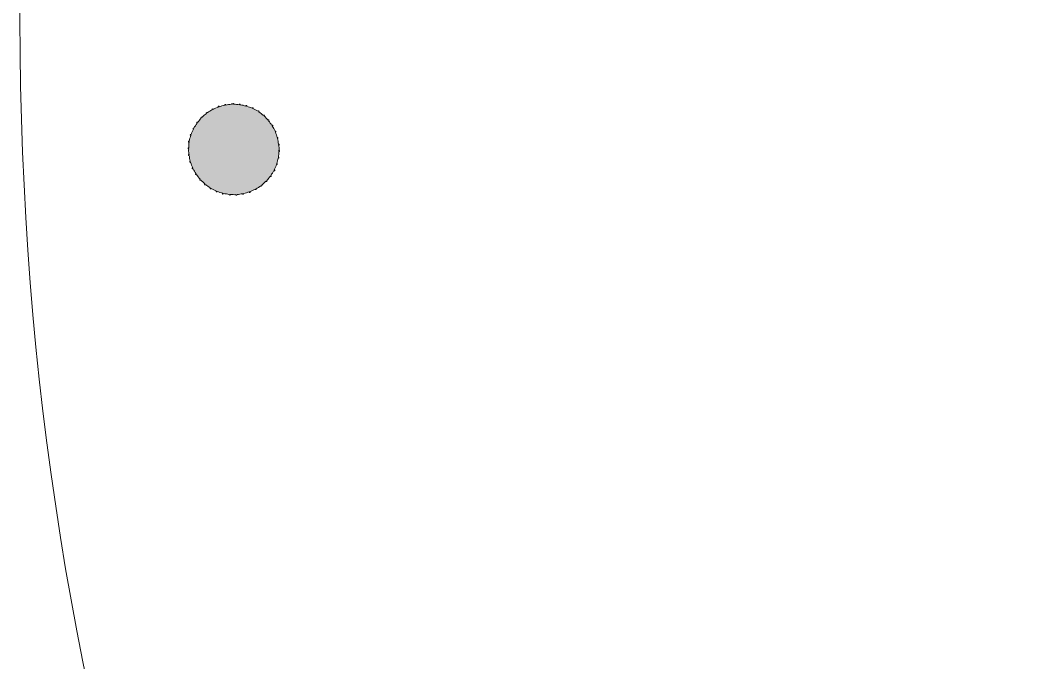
# Model space of a CAD drawing. Header units: millimetres. Extents: x -75 to 75, y -97 to 97.
# Drawn here: x -75.3 to -37.65, y -24.2 to 0 of the extents above; entities that cross this region are included whole.
import ezdxf

# ---------------------------------------------------------------- set-up
doc = ezdxf.new("R2010")
doc.units = ezdxf.units.MM
doc.header["$MEASUREMENT"] = 0
doc.layers.add('Layer 1', color=7, linetype='Continuous', lineweight=0)

# ---------------------------------------------------------------- blocks, each defined once
blk = doc.blocks.new('Block_1')
at = {"layer": 'Layer 1', "true_color": 0x000000, "transparency": 33554687}
h = blk.add_hatch(color=18, dxfattribs=at)
h.dxf.hatch_style = 2
edge = h.paths.add_edge_path()
edge.add_spline(control_points=[(-65.532, -4.928), (-65.532, -4.888), (-65.524, -4.849), (-65.527, -4.808), (-65.529, -4.774), (-65.538, -4.743), (-65.542, -4.711), (-65.54, -4.711), (-65.539, -4.714), (-65.537, -4.714), (-65.526, -4.713), (-65.517, -4.703), (-65.519, -4.691), (-65.52, -4.679), (-65.53, -4.671), (-65.542, -4.673), (-65.545, -4.673), (-65.544, -4.677), (-65.547, -4.678), (-65.556, -4.606), (-65.563, -4.533), (-65.581, -4.464), (-65.572, -4.459), (-65.566, -4.452), (-65.569, -4.442), (-65.572, -4.432), (-65.583, -4.428), (-65.593, -4.429), (-65.612, -4.36), (-65.637, -4.294), (-65.664, -4.229), (-65.663, -4.229), (-65.663, -4.23), (-65.662, -4.23), (-65.651, -4.226), (-65.646, -4.213), (-65.65, -4.202), (-65.655, -4.192), (-65.667, -4.187), (-65.678, -4.191), (-65.678, -4.191), (-65.678, -4.192), (-65.678, -4.192), (-65.707, -4.126), (-65.744, -4.065), (-65.781, -4.003), (-65.777, -4.003), (-65.774, -4.007), (-65.771, -4.005), (-65.761, -4), (-65.758, -3.987), (-65.764, -3.977), (-65.77, -3.967), (-65.784, -3.964), (-65.794, -3.97), (-65.796, -3.972), (-65.794, -3.976), (-65.795, -3.979), (-65.835, -3.916), (-65.877, -3.857), (-65.923, -3.8), (-65.92, -3.8), (-65.917, -3.803), (-65.915, -3.801), (-65.906, -3.794), (-65.904, -3.78), (-65.911, -3.771), (-65.919, -3.762), (-65.932, -3.761), (-65.941, -3.768), (-65.944, -3.771), (-65.941, -3.775), (-65.942, -3.779), (-65.989, -3.723), (-66.036, -3.668), (-66.089, -3.619), (-66.089, -3.618), (-66.087, -3.619), (-66.087, -3.618), (-66.079, -3.61), (-66.079, -3.597), (-66.088, -3.589), (-66.097, -3.582), (-66.111, -3.582), (-66.119, -3.591), (-66.12, -3.593), (-66.117, -3.595), (-66.118, -3.596), (-66.172, -3.549), (-66.228, -3.504), (-66.288, -3.464), (-66.287, -3.463), (-66.286, -3.465), (-66.285, -3.464), (-66.278, -3.454), (-66.281, -3.441), (-66.29, -3.434), (-66.3, -3.427), (-66.313, -3.43), (-66.319, -3.44), (-66.319, -3.44), (-66.319, -3.44), (-66.319, -3.44), (-66.38, -3.402), (-66.446, -3.373), (-66.512, -3.342), (-66.509, -3.34), (-66.506, -3.342), (-66.504, -3.339), (-66.499, -3.329), (-66.504, -3.316), (-66.515, -3.311), (-66.525, -3.307), (-66.538, -3.311), (-66.543, -3.322), (-66.544, -3.324), (-66.541, -3.325), (-66.541, -3.327), (-66.608, -3.297), (-66.677, -3.274), (-66.749, -3.252), (-66.746, -3.25), (-66.741, -3.252), (-66.74, -3.248), (-66.737, -3.237), (-66.743, -3.225), (-66.754, -3.221), (-66.765, -3.217), (-66.777, -3.224), (-66.781, -3.235), (-66.782, -3.239), (-66.777, -3.241), (-66.775, -3.245), (-66.846, -3.225), (-66.917, -3.207), (-66.991, -3.196), (-66.99, -3.195), (-66.988, -3.195), (-66.988, -3.193), (-66.986, -3.182), (-66.994, -3.171), (-67.006, -3.17), (-67.018, -3.168), (-67.028, -3.177), (-67.03, -3.188), (-67.03, -3.191), (-67.026, -3.191), (-67.026, -3.193), (-67.097, -3.185), (-67.169, -3.177), (-67.243, -3.178), (-67.243, -3.176), (-67.241, -3.177), (-67.241, -3.176), (-67.241, -3.164), (-67.251, -3.154), (-67.262, -3.154), (-67.274, -3.154), (-67.284, -3.163), (-67.283, -3.175), (-67.284, -3.163), (-67.293, -3.154), (-67.305, -3.155), (-67.317, -3.156), (-67.326, -3.166), (-67.326, -3.178), (-67.326, -3.179), (-67.324, -3.179), (-67.324, -3.18), (-67.397, -3.183), (-67.469, -3.195), (-67.54, -3.208), (-67.539, -3.205), (-67.536, -3.205), (-67.536, -3.203), (-67.538, -3.191), (-67.549, -3.183), (-67.561, -3.185), (-67.572, -3.188), (-67.58, -3.199), (-67.578, -3.21), (-67.578, -3.211), (-67.576, -3.211), (-67.575, -3.212), (-67.649, -3.227), (-67.718, -3.25), (-67.788, -3.274), (-67.787, -3.27), (-67.782, -3.268), (-67.783, -3.264), (-67.787, -3.253), (-67.799, -3.247), (-67.81, -3.251), (-67.821, -3.256), (-67.827, -3.268), (-67.823, -3.279), (-67.822, -3.283), (-67.817, -3.281), (-67.814, -3.283), (-67.885, -3.309), (-67.953, -3.337), (-68.019, -3.372), (-68.019, -3.369), (-68.016, -3.368), (-68.017, -3.366), (-68.022, -3.355), (-68.035, -3.351), (-68.046, -3.357), (-68.056, -3.362), (-68.061, -3.375), (-68.055, -3.385), (-68.053, -3.388), (-68.049, -3.386), (-68.047, -3.388), (-68.111, -3.423), (-68.177, -3.456), (-68.236, -3.499), (-68.236, -3.499), (-68.236, -3.499), (-68.236, -3.498), (-68.243, -3.489), (-68.256, -3.487), (-68.265, -3.495), (-68.274, -3.502), (-68.276, -3.516), (-68.269, -3.525), (-68.269, -3.526), (-68.267, -3.525), (-68.266, -3.525), (-68.324, -3.57), (-68.379, -3.618), (-68.43, -3.669), (-68.431, -3.668), (-68.429, -3.666), (-68.43, -3.665), (-68.438, -3.657), (-68.452, -3.657), (-68.461, -3.665), (-68.469, -3.674), (-68.469, -3.687), (-68.461, -3.695), (-68.461, -3.696), (-68.46, -3.695), (-68.46, -3.695), (-68.512, -3.748), (-68.555, -3.807), (-68.599, -3.866), (-68.601, -3.864), (-68.598, -3.86), (-68.601, -3.858), (-68.61, -3.851), (-68.623, -3.853), (-68.63, -3.863), (-68.637, -3.873), (-68.635, -3.886), (-68.625, -3.893), (-68.624, -3.895), (-68.622, -3.892), (-68.62, -3.892), (-68.664, -3.953), (-68.702, -4.016), (-68.738, -4.083), (-68.74, -4.08), (-68.737, -4.077), (-68.74, -4.075), (-68.75, -4.07), (-68.763, -4.074), (-68.769, -4.084), (-68.775, -4.095), (-68.772, -4.108), (-68.761, -4.113), (-68.758, -4.115), (-68.755, -4.11), (-68.752, -4.11), (-68.786, -4.177), (-68.819, -4.244), (-68.845, -4.315), (-68.846, -4.314), (-68.845, -4.311), (-68.847, -4.311), (-68.858, -4.307), (-68.87, -4.313), (-68.874, -4.324), (-68.878, -4.336), (-68.872, -4.348), (-68.861, -4.352), (-68.858, -4.353), (-68.856, -4.348), (-68.853, -4.348), (-68.877, -4.419), (-68.898, -4.491), (-68.911, -4.566), (-68.914, -4.565), (-68.913, -4.56), (-68.916, -4.559), (-68.928, -4.557), (-68.939, -4.565), (-68.941, -4.577), (-68.943, -4.588), (-68.936, -4.6), (-68.924, -4.601), (-68.922, -4.602), (-68.922, -4.599), (-68.92, -4.598), (-68.932, -4.671), (-68.931, -4.748), (-68.932, -4.823), (-68.936, -4.821), (-68.936, -4.816), (-68.94, -4.815), (-68.952, -4.815), (-68.962, -4.824), (-68.961, -4.836), (-68.961, -4.848), (-68.952, -4.858), (-68.94, -4.858), (-68.937, -4.858), (-68.937, -4.854), (-68.934, -4.852), (-68.934, -4.887), (-68.941, -4.92), (-68.939, -4.955), (-68.937, -4.998), (-68.925, -5.037), (-68.92, -5.078), (-68.922, -5.077), (-68.923, -5.073), (-68.926, -5.073), (-68.938, -5.074), (-68.946, -5.085), (-68.945, -5.097), (-68.944, -5.109), (-68.933, -5.117), (-68.922, -5.116), (-68.917, -5.115), (-68.918, -5.11), (-68.915, -5.107), (-68.904, -5.182), (-68.895, -5.256), (-68.875, -5.327), (-68.875, -5.327), (-68.876, -5.326), (-68.876, -5.326), (-68.888, -5.329), (-68.894, -5.341), (-68.89, -5.353), (-68.887, -5.364), (-68.875, -5.371), (-68.863, -5.367), (-68.862, -5.367), (-68.863, -5.364), (-68.861, -5.364), (-68.84, -5.435), (-68.815, -5.504), (-68.785, -5.57), (-68.786, -5.571), (-68.787, -5.568), (-68.788, -5.569), (-68.799, -5.574), (-68.804, -5.587), (-68.799, -5.598), (-68.794, -5.609), (-68.782, -5.614), (-68.771, -5.608), (-68.771, -5.608), (-68.771, -5.608), (-68.771, -5.608), (-68.739, -5.675), (-68.698, -5.736), (-68.658, -5.798), (-68.661, -5.798), (-68.664, -5.794), (-68.667, -5.796), (-68.676, -5.803), (-68.679, -5.816), (-68.672, -5.826), (-68.665, -5.836), (-68.652, -5.838), (-68.642, -5.832), (-68.64, -5.83), (-68.643, -5.827), (-68.641, -5.825), (-68.599, -5.888), (-68.553, -5.946), (-68.504, -6.003), (-68.507, -6.004), (-68.51, -6), (-68.512, -6.002), (-68.521, -6.01), (-68.522, -6.024), (-68.514, -6.033), (-68.507, -6.042), (-68.494, -6.043), (-68.485, -6.035), (-68.482, -6.032), (-68.485, -6.028), (-68.484, -6.024), (-68.434, -6.079), (-68.383, -6.134), (-68.327, -6.182), (-68.328, -6.183), (-68.329, -6.181), (-68.33, -6.182), (-68.338, -6.191), (-68.336, -6.205), (-68.327, -6.212), (-68.318, -6.22), (-68.305, -6.219), (-68.297, -6.209), (-68.296, -6.208), (-68.299, -6.205), (-68.298, -6.203), (-68.241, -6.249), (-68.185, -6.295), (-68.123, -6.333), (-68.123, -6.334), (-68.124, -6.333), (-68.124, -6.334), (-68.13, -6.344), (-68.127, -6.357), (-68.118, -6.364), (-68.108, -6.37), (-68.094, -6.366), (-68.088, -6.356), (-68.088, -6.356), (-68.089, -6.355), (-68.088, -6.355), (-68.026, -6.392), (-67.959, -6.42), (-67.892, -6.448), (-67.894, -6.45), (-67.897, -6.449), (-67.898, -6.451), (-67.903, -6.462), (-67.897, -6.474), (-67.886, -6.479), (-67.876, -6.483), (-67.863, -6.478), (-67.859, -6.467), (-67.858, -6.466), (-67.861, -6.465), (-67.86, -6.463), (-67.792, -6.491), (-67.721, -6.511), (-67.649, -6.529), (-67.651, -6.532), (-67.657, -6.53), (-67.658, -6.534), (-67.661, -6.546), (-67.654, -6.558), (-67.642, -6.561), (-67.631, -6.563), (-67.619, -6.556), (-67.616, -6.544), (-67.616, -6.54), (-67.621, -6.539), (-67.622, -6.536), (-67.55, -6.553), (-67.478, -6.567), (-67.404, -6.575), (-67.404, -6.577), (-67.407, -6.576), (-67.407, -6.578), (-67.409, -6.59), (-67.4, -6.6), (-67.388, -6.601), (-67.376, -6.602), (-67.366, -6.594), (-67.365, -6.582), (-67.365, -6.579), (-67.369, -6.579), (-67.37, -6.576), (-67.298, -6.582), (-67.226, -6.589), (-67.152, -6.585), (-67.152, -6.586), (-67.153, -6.586), (-67.153, -6.586), (-67.153, -6.598), (-67.143, -6.607), (-67.131, -6.607), (-67.119, -6.606), (-67.11, -6.595), (-67.111, -6.584), (-67.111, -6.583), (-67.112, -6.583), (-67.112, -6.583), (-67.038, -6.577), (-66.968, -6.562), (-66.897, -6.548), (-66.898, -6.551), (-66.902, -6.552), (-66.901, -6.555), (-66.899, -6.566), (-66.888, -6.574), (-66.876, -6.571), (-66.865, -6.569), (-66.857, -6.557), (-66.86, -6.546), (-66.86, -6.544), (-66.864, -6.545), (-66.865, -6.543), (-66.791, -6.527), (-66.721, -6.504), (-66.652, -6.479), (-66.652, -6.483), (-66.658, -6.485), (-66.656, -6.488), (-66.652, -6.499), (-66.64, -6.505), (-66.629, -6.502), (-66.617, -6.498), (-66.612, -6.485), (-66.616, -6.474), (-66.618, -6.47), (-66.623, -6.472), (-66.627, -6.47), (-66.557, -6.443), (-66.488, -6.416), (-66.423, -6.381), (-66.423, -6.383), (-66.425, -6.384), (-66.424, -6.385), (-66.419, -6.396), (-66.406, -6.399), (-66.396, -6.393), (-66.385, -6.388), (-66.382, -6.375), (-66.387, -6.365), (-66.389, -6.363), (-66.392, -6.365), (-66.394, -6.363), (-66.331, -6.328), (-66.267, -6.293), (-66.21, -6.25), (-66.209, -6.25), (-66.21, -6.25), (-66.21, -6.251), (-66.203, -6.26), (-66.189, -6.263), (-66.18, -6.255), (-66.171, -6.248), (-66.169, -6.234), (-66.176, -6.225), (-66.177, -6.225), (-66.177, -6.225), (-66.178, -6.225), (-66.121, -6.181), (-66.07, -6.13), (-66.019, -6.08), (-66.018, -6.081), (-66.02, -6.083), (-66.019, -6.085), (-66.011, -6.093), (-65.997, -6.093), (-65.989, -6.085), (-65.981, -6.076), (-65.981, -6.063), (-65.989, -6.055), (-65.99, -6.054), (-65.991, -6.056), (-65.992, -6.055), (-65.942, -6.002), (-65.898, -5.944), (-65.855, -5.885), (-65.853, -5.889), (-65.856, -5.893), (-65.853, -5.896), (-65.843, -5.902), (-65.83, -5.9), (-65.824, -5.89), (-65.817, -5.881), (-65.82, -5.867), (-65.829, -5.861), (-65.832, -5.859), (-65.834, -5.863), (-65.837, -5.862), (-65.795, -5.802), (-65.756, -5.741), (-65.722, -5.676), (-65.72, -5.678), (-65.722, -5.681), (-65.72, -5.682), (-65.71, -5.688), (-65.697, -5.684), (-65.691, -5.674), (-65.686, -5.663), (-65.69, -5.651), (-65.7, -5.646), (-65.703, -5.644), (-65.705, -5.648), (-65.708, -5.648), (-65.676, -5.584), (-65.642, -5.521), (-65.619, -5.453), (-65.618, -5.453), (-65.618, -5.454), (-65.618, -5.454), (-65.607, -5.458), (-65.595, -5.452), (-65.592, -5.441), (-65.588, -5.429), (-65.595, -5.417), (-65.606, -5.414), (-65.607, -5.413), (-65.608, -5.416), (-65.609, -5.416), (-65.587, -5.348), (-65.57, -5.279), (-65.557, -5.208), (-65.555, -5.209), (-65.556, -5.212), (-65.554, -5.212), (-65.543, -5.214), (-65.532, -5.207), (-65.529, -5.195), (-65.527, -5.184), (-65.535, -5.173), (-65.546, -5.171), (-65.547, -5.171), (-65.547, -5.172), (-65.548, -5.172), (-65.536, -5.102), (-65.536, -5.029), (-65.533, -4.956), (-65.53, -4.958), (-65.53, -4.964), (-65.526, -4.964), (-65.514, -4.965), (-65.505, -4.956), (-65.505, -4.944), (-65.505, -4.932), (-65.514, -4.922), (-65.526, -4.922), (-65.529, -4.922), (-65.529, -4.927), (-65.532, -4.928)], knot_values=[0, 0, 0, 0, 1, 1, 1, 2, 2, 2, 3, 3, 3, 4, 4, 4, 5, 5, 5, 6, 6, 6, 7, 7, 7, 8, 8, 8, 9, 9, 9, 10, 10, 10, 11, 11, 11, 12, 12, 12, 13, 13, 13, 14, 14, 14, 15, 15, 15, 16, 16, 16, 17, 17, 17, 18, 18, 18, 19, 19, 19, 20, 20, 20, 21, 21, 21, 22, 22, 22, 23, 23, 23, 24, 24, 24, 25, 25, 25, 26, 26, 26, 27, 27, 27, 28, 28, 28, 29, 29, 29, 30, 30, 30, 31, 31, 31, 32, 32, 32, 33, 33, 33, 34, 34, 34, 35, 35, 35, 36, 36, 36, 37, 37, 37, 38, 38, 38, 39, 39, 39, 40, 40, 40, 41, 41, 41, 42, 42, 42, 43, 43, 43, 44, 44, 44, 45, 45, 45, 46, 46, 46, 47, 47, 47, 48, 48, 48, 49, 49, 49, 50, 50, 50, 51, 51, 51, 52, 52, 52, 53, 53, 53, 54, 54, 54, 55, 55, 55, 56, 56, 56, 57, 57, 57, 58, 58, 58, 59, 59, 59, 60, 60, 60, 61, 61, 61, 62, 62, 62, 63, 63, 63, 64, 64, 64, 65, 65, 65, 66, 66, 66, 67, 67, 67, 68, 68, 68, 69, 69, 69, 70, 70, 70, 71, 71, 71, 72, 72, 72, 73, 73, 73, 74, 74, 74, 75, 75, 75, 76, 76, 76, 77, 77, 77, 78, 78, 78, 79, 79, 79, 80, 80, 80, 81, 81, 81, 82, 82, 82, 83, 83, 83, 84, 84, 84, 85, 85, 85, 86, 86, 86, 87, 87, 87, 88, 88, 88, 89, 89, 89, 90, 90, 90, 91, 91, 91, 92, 92, 92, 93, 93, 93, 94, 94, 94, 95, 95, 95, 96, 96, 96, 97, 97, 97, 98, 98, 98, 99, 99, 99, 100, 100, 100, 101, 101, 101, 102, 102, 102, 103, 103, 103, 104, 104, 104, 105, 105, 105, 106, 106, 106, 107, 107, 107, 108, 108, 108, 109, 109, 109, 110, 110, 110, 111, 111, 111, 112, 112, 112, 113, 113, 113, 114, 114, 114, 115, 115, 115, 116, 116, 116, 117, 117, 117, 118, 118, 118, 119, 119, 119, 120, 120, 120, 121, 121, 121, 122, 122, 122, 123, 123, 123, 124, 124, 124, 125, 125, 125, 126, 126, 126, 127, 127, 127, 128, 128, 128, 129, 129, 129, 130, 130, 130, 131, 131, 131, 132, 132, 132, 133, 133, 133, 134, 134, 134, 135, 135, 135, 136, 136, 136, 137, 137, 137, 138, 138, 138, 139, 139, 139, 140, 140, 140, 141, 141, 141, 142, 142, 142, 143, 143, 143, 144, 144, 144, 145, 145, 145, 146, 146, 146, 147, 147, 147, 148, 148, 148, 149, 149, 149, 150, 150, 150, 151, 151, 151, 152, 152, 152, 153, 153, 153, 154, 154, 154, 155, 155, 155, 156, 156, 156, 157, 157, 157, 158, 158, 158, 159, 159, 159, 160, 160, 160, 161, 161, 161, 162, 162, 162, 163, 163, 163, 164, 164, 164, 165, 165, 165, 166, 166, 166, 167, 167, 167, 168, 168, 168, 169, 169, 169, 170, 170, 170, 171, 171, 171, 172, 172, 172, 173, 173, 173, 174, 174, 174, 175, 175, 175, 176, 176, 176, 177, 177, 177, 178, 178, 178, 179, 179, 179, 180, 180, 180, 181, 181, 181, 182, 182, 182, 183, 183, 183, 184, 184, 184, 185, 185, 185, 186, 186, 186, 187, 187, 187, 188, 188, 188, 189, 189, 189, 190, 190, 190, 191, 191, 191, 192, 192, 192, 193, 193, 193, 194, 194, 194, 195, 195, 195, 196, 196, 196, 197, 197, 197, 198, 198, 198, 199, 199, 199, 200, 200, 200, 201, 201, 201, 202, 202, 202, 203, 203, 203, 204, 204, 204, 205, 205, 205, 206, 206, 206, 207, 207, 207, 208, 208, 208, 209, 209, 209, 210, 210, 210, 211, 211, 211, 212, 212, 212, 212], degree=3, periodic=0)
at = {"layer": 'Layer 1'}
blk.add_open_spline([(-65.532, -4.928), (-65.532, -4.888), (-65.524, -4.849), (-65.527, -4.808), (-65.529, -4.774), (-65.538, -4.743), (-65.542, -4.711), (-65.54, -4.711), (-65.539, -4.714), (-65.537, -4.714), (-65.526, -4.713), (-65.517, -4.703), (-65.519, -4.691), (-65.52, -4.679), (-65.53, -4.671), (-65.542, -4.673), (-65.545, -4.673), (-65.544, -4.677), (-65.547, -4.678), (-65.556, -4.606), (-65.563, -4.533), (-65.581, -4.464), (-65.572, -4.459), (-65.566, -4.452), (-65.569, -4.442), (-65.572, -4.432), (-65.583, -4.428), (-65.593, -4.429), (-65.612, -4.36), (-65.637, -4.294), (-65.664, -4.229), (-65.663, -4.229), (-65.663, -4.23), (-65.662, -4.23), (-65.651, -4.226), (-65.646, -4.213), (-65.65, -4.202), (-65.655, -4.192), (-65.667, -4.187), (-65.678, -4.191), (-65.678, -4.191), (-65.678, -4.192), (-65.678, -4.192), (-65.707, -4.126), (-65.744, -4.065), (-65.781, -4.003), (-65.777, -4.003), (-65.774, -4.007), (-65.771, -4.005), (-65.761, -4), (-65.758, -3.987), (-65.764, -3.977), (-65.77, -3.967), (-65.784, -3.964), (-65.794, -3.97), (-65.796, -3.972), (-65.794, -3.976), (-65.795, -3.979), (-65.835, -3.916), (-65.877, -3.857), (-65.923, -3.8), (-65.92, -3.8), (-65.917, -3.803), (-65.915, -3.801), (-65.906, -3.794), (-65.904, -3.78), (-65.911, -3.771), (-65.919, -3.762), (-65.932, -3.761), (-65.941, -3.768), (-65.944, -3.771), (-65.941, -3.775), (-65.942, -3.779), (-65.989, -3.723), (-66.036, -3.668), (-66.089, -3.619), (-66.089, -3.618), (-66.087, -3.619), (-66.087, -3.618), (-66.079, -3.61), (-66.079, -3.597), (-66.088, -3.589), (-66.097, -3.582), (-66.111, -3.582), (-66.119, -3.591), (-66.12, -3.593), (-66.117, -3.595), (-66.118, -3.596), (-66.172, -3.549), (-66.228, -3.504), (-66.288, -3.464), (-66.287, -3.463), (-66.286, -3.465), (-66.285, -3.464), (-66.278, -3.454), (-66.281, -3.441), (-66.29, -3.434), (-66.3, -3.427), (-66.313, -3.43), (-66.319, -3.44), (-66.319, -3.44), (-66.319, -3.44), (-66.319, -3.44), (-66.38, -3.402), (-66.446, -3.373), (-66.512, -3.342), (-66.509, -3.34), (-66.506, -3.342), (-66.504, -3.339), (-66.499, -3.329), (-66.504, -3.316), (-66.515, -3.311), (-66.525, -3.307), (-66.538, -3.311), (-66.543, -3.322), (-66.544, -3.324), (-66.541, -3.325), (-66.541, -3.327), (-66.608, -3.297), (-66.677, -3.274), (-66.749, -3.252), (-66.746, -3.25), (-66.741, -3.252), (-66.74, -3.248), (-66.737, -3.237), (-66.743, -3.225), (-66.754, -3.221), (-66.765, -3.217), (-66.777, -3.224), (-66.781, -3.235), (-66.782, -3.239), (-66.777, -3.241), (-66.775, -3.245), (-66.846, -3.225), (-66.917, -3.207), (-66.991, -3.196), (-66.99, -3.195), (-66.988, -3.195), (-66.988, -3.193), (-66.986, -3.182), (-66.994, -3.171), (-67.006, -3.17), (-67.018, -3.168), (-67.028, -3.177), (-67.03, -3.188), (-67.03, -3.191), (-67.026, -3.191), (-67.026, -3.193), (-67.097, -3.185), (-67.169, -3.177), (-67.243, -3.178), (-67.243, -3.176), (-67.241, -3.177), (-67.241, -3.176), (-67.241, -3.164), (-67.251, -3.154), (-67.262, -3.154), (-67.274, -3.154), (-67.284, -3.163), (-67.283, -3.175), (-67.284, -3.163), (-67.293, -3.154), (-67.305, -3.155), (-67.317, -3.156), (-67.326, -3.166), (-67.326, -3.178), (-67.326, -3.179), (-67.324, -3.179), (-67.324, -3.18), (-67.397, -3.183), (-67.469, -3.195), (-67.54, -3.208), (-67.539, -3.205), (-67.536, -3.205), (-67.536, -3.203), (-67.538, -3.191), (-67.549, -3.183), (-67.561, -3.185), (-67.572, -3.188), (-67.58, -3.199), (-67.578, -3.21), (-67.578, -3.211), (-67.576, -3.211), (-67.575, -3.212), (-67.649, -3.227), (-67.718, -3.25), (-67.788, -3.274), (-67.787, -3.27), (-67.782, -3.268), (-67.783, -3.264), (-67.787, -3.253), (-67.799, -3.247), (-67.81, -3.251), (-67.821, -3.256), (-67.827, -3.268), (-67.823, -3.279), (-67.822, -3.283), (-67.817, -3.281), (-67.814, -3.283), (-67.885, -3.309), (-67.953, -3.337), (-68.019, -3.372), (-68.019, -3.369), (-68.016, -3.368), (-68.017, -3.366), (-68.022, -3.355), (-68.035, -3.351), (-68.046, -3.357), (-68.056, -3.362), (-68.061, -3.375), (-68.055, -3.385), (-68.053, -3.388), (-68.049, -3.386), (-68.047, -3.388), (-68.111, -3.423), (-68.177, -3.456), (-68.236, -3.499), (-68.236, -3.499), (-68.236, -3.499), (-68.236, -3.498), (-68.243, -3.489), (-68.256, -3.487), (-68.265, -3.495), (-68.274, -3.502), (-68.276, -3.516), (-68.269, -3.525), (-68.269, -3.526), (-68.267, -3.525), (-68.266, -3.525), (-68.324, -3.57), (-68.379, -3.618), (-68.43, -3.669), (-68.431, -3.668), (-68.429, -3.666), (-68.43, -3.665), (-68.438, -3.657), (-68.452, -3.657), (-68.461, -3.665), (-68.469, -3.674), (-68.469, -3.687), (-68.461, -3.695), (-68.461, -3.696), (-68.46, -3.695), (-68.46, -3.695), (-68.512, -3.748), (-68.555, -3.807), (-68.599, -3.866), (-68.601, -3.864), (-68.598, -3.86), (-68.601, -3.858), (-68.61, -3.851), (-68.623, -3.853), (-68.63, -3.863), (-68.637, -3.873), (-68.635, -3.886), (-68.625, -3.893), (-68.624, -3.895), (-68.622, -3.892), (-68.62, -3.892), (-68.664, -3.953), (-68.702, -4.016), (-68.738, -4.083), (-68.74, -4.08), (-68.737, -4.077), (-68.74, -4.075), (-68.75, -4.07), (-68.763, -4.074), (-68.769, -4.084), (-68.775, -4.095), (-68.772, -4.108), (-68.761, -4.113), (-68.758, -4.115), (-68.755, -4.11), (-68.752, -4.11), (-68.786, -4.177), (-68.819, -4.244), (-68.845, -4.315), (-68.846, -4.314), (-68.845, -4.311), (-68.847, -4.311), (-68.858, -4.307), (-68.87, -4.313), (-68.874, -4.324), (-68.878, -4.336), (-68.872, -4.348), (-68.861, -4.352), (-68.858, -4.353), (-68.856, -4.348), (-68.853, -4.348), (-68.877, -4.419), (-68.898, -4.491), (-68.911, -4.566), (-68.914, -4.565), (-68.913, -4.56), (-68.916, -4.559), (-68.928, -4.557), (-68.939, -4.565), (-68.941, -4.577), (-68.943, -4.588), (-68.936, -4.6), (-68.924, -4.601), (-68.922, -4.602), (-68.922, -4.599), (-68.92, -4.598), (-68.932, -4.671), (-68.931, -4.748), (-68.932, -4.823), (-68.936, -4.821), (-68.936, -4.816), (-68.94, -4.815), (-68.952, -4.815), (-68.962, -4.824), (-68.961, -4.836), (-68.961, -4.848), (-68.952, -4.858), (-68.94, -4.858), (-68.937, -4.858), (-68.937, -4.854), (-68.934, -4.852), (-68.934, -4.887), (-68.941, -4.92), (-68.939, -4.955), (-68.937, -4.998), (-68.925, -5.037), (-68.92, -5.078), (-68.922, -5.077), (-68.923, -5.073), (-68.926, -5.073), (-68.938, -5.074), (-68.946, -5.085), (-68.945, -5.097), (-68.944, -5.109), (-68.933, -5.117), (-68.922, -5.116), (-68.917, -5.115), (-68.918, -5.11), (-68.915, -5.107), (-68.904, -5.182), (-68.895, -5.256), (-68.875, -5.327), (-68.875, -5.327), (-68.876, -5.326), (-68.876, -5.326), (-68.888, -5.329), (-68.894, -5.341), (-68.89, -5.353), (-68.887, -5.364), (-68.875, -5.371), (-68.863, -5.367), (-68.862, -5.367), (-68.863, -5.364), (-68.861, -5.364), (-68.84, -5.435), (-68.815, -5.504), (-68.785, -5.57), (-68.786, -5.571), (-68.787, -5.568), (-68.788, -5.569), (-68.799, -5.574), (-68.804, -5.587), (-68.799, -5.598), (-68.794, -5.609), (-68.782, -5.614), (-68.771, -5.608), (-68.771, -5.608), (-68.771, -5.608), (-68.771, -5.608), (-68.739, -5.675), (-68.698, -5.736), (-68.658, -5.798), (-68.661, -5.798), (-68.664, -5.794), (-68.667, -5.796), (-68.676, -5.803), (-68.679, -5.816), (-68.672, -5.826), (-68.665, -5.836), (-68.652, -5.838), (-68.642, -5.832), (-68.64, -5.83), (-68.643, -5.827), (-68.641, -5.825), (-68.599, -5.888), (-68.553, -5.946), (-68.504, -6.003), (-68.507, -6.004), (-68.51, -6), (-68.512, -6.002), (-68.521, -6.01), (-68.522, -6.024), (-68.514, -6.033), (-68.507, -6.042), (-68.494, -6.043), (-68.485, -6.035), (-68.482, -6.032), (-68.485, -6.028), (-68.484, -6.024), (-68.434, -6.079), (-68.383, -6.134), (-68.327, -6.182), (-68.328, -6.183), (-68.329, -6.181), (-68.33, -6.182), (-68.338, -6.191), (-68.336, -6.205), (-68.327, -6.212), (-68.318, -6.22), (-68.305, -6.219), (-68.297, -6.209), (-68.296, -6.208), (-68.299, -6.205), (-68.298, -6.203), (-68.241, -6.249), (-68.185, -6.295), (-68.123, -6.333), (-68.123, -6.334), (-68.124, -6.333), (-68.124, -6.334), (-68.13, -6.344), (-68.127, -6.357), (-68.118, -6.364), (-68.108, -6.37), (-68.094, -6.366), (-68.088, -6.356), (-68.088, -6.356), (-68.089, -6.355), (-68.088, -6.355), (-68.026, -6.392), (-67.959, -6.42), (-67.892, -6.448), (-67.894, -6.45), (-67.897, -6.449), (-67.898, -6.451), (-67.903, -6.462), (-67.897, -6.474), (-67.886, -6.479), (-67.876, -6.483), (-67.863, -6.478), (-67.859, -6.467), (-67.858, -6.466), (-67.861, -6.465), (-67.86, -6.463), (-67.792, -6.491), (-67.721, -6.511), (-67.649, -6.529), (-67.651, -6.532), (-67.657, -6.53), (-67.658, -6.534), (-67.661, -6.546), (-67.654, -6.558), (-67.642, -6.561), (-67.631, -6.563), (-67.619, -6.556), (-67.616, -6.544), (-67.616, -6.54), (-67.621, -6.539), (-67.622, -6.536), (-67.55, -6.553), (-67.478, -6.567), (-67.404, -6.575), (-67.404, -6.577), (-67.407, -6.576), (-67.407, -6.578), (-67.409, -6.59), (-67.4, -6.6), (-67.388, -6.601), (-67.376, -6.602), (-67.366, -6.594), (-67.365, -6.582), (-67.365, -6.579), (-67.369, -6.579), (-67.37, -6.576), (-67.298, -6.582), (-67.226, -6.589), (-67.152, -6.585), (-67.152, -6.586), (-67.153, -6.586), (-67.153, -6.586), (-67.153, -6.598), (-67.143, -6.607), (-67.131, -6.607), (-67.119, -6.606), (-67.11, -6.595), (-67.111, -6.584), (-67.111, -6.583), (-67.112, -6.583), (-67.112, -6.583), (-67.038, -6.577), (-66.968, -6.562), (-66.897, -6.548), (-66.898, -6.551), (-66.902, -6.552), (-66.901, -6.555), (-66.899, -6.566), (-66.888, -6.574), (-66.876, -6.571), (-66.865, -6.569), (-66.857, -6.557), (-66.86, -6.546), (-66.86, -6.544), (-66.864, -6.545), (-66.865, -6.543), (-66.791, -6.527), (-66.721, -6.504), (-66.652, -6.479), (-66.652, -6.483), (-66.658, -6.485), (-66.656, -6.488), (-66.652, -6.499), (-66.64, -6.505), (-66.629, -6.502), (-66.617, -6.498), (-66.612, -6.485), (-66.616, -6.474), (-66.618, -6.47), (-66.623, -6.472), (-66.627, -6.47), (-66.557, -6.443), (-66.488, -6.416), (-66.423, -6.381), (-66.423, -6.383), (-66.425, -6.384), (-66.424, -6.385), (-66.419, -6.396), (-66.406, -6.399), (-66.396, -6.393), (-66.385, -6.388), (-66.382, -6.375), (-66.387, -6.365), (-66.389, -6.363), (-66.392, -6.365), (-66.394, -6.363), (-66.331, -6.328), (-66.267, -6.293), (-66.21, -6.25), (-66.209, -6.25), (-66.21, -6.25), (-66.21, -6.251), (-66.203, -6.26), (-66.189, -6.263), (-66.18, -6.255), (-66.171, -6.248), (-66.169, -6.234), (-66.176, -6.225), (-66.177, -6.225), (-66.177, -6.225), (-66.178, -6.225), (-66.121, -6.181), (-66.07, -6.13), (-66.019, -6.08), (-66.018, -6.081), (-66.02, -6.083), (-66.019, -6.085), (-66.011, -6.093), (-65.997, -6.093), (-65.989, -6.085), (-65.981, -6.076), (-65.981, -6.063), (-65.989, -6.055), (-65.99, -6.054), (-65.991, -6.056), (-65.992, -6.055), (-65.942, -6.002), (-65.898, -5.944), (-65.855, -5.885), (-65.853, -5.889), (-65.856, -5.893), (-65.853, -5.896), (-65.843, -5.902), (-65.83, -5.9), (-65.824, -5.89), (-65.817, -5.881), (-65.82, -5.867), (-65.829, -5.861), (-65.832, -5.859), (-65.834, -5.863), (-65.837, -5.862), (-65.795, -5.802), (-65.756, -5.741), (-65.722, -5.676), (-65.72, -5.678), (-65.722, -5.681), (-65.72, -5.682), (-65.71, -5.688), (-65.697, -5.684), (-65.691, -5.674), (-65.686, -5.663), (-65.69, -5.651), (-65.7, -5.646), (-65.703, -5.644), (-65.705, -5.648), (-65.708, -5.648), (-65.676, -5.584), (-65.642, -5.521), (-65.619, -5.453), (-65.618, -5.453), (-65.618, -5.454), (-65.618, -5.454), (-65.607, -5.458), (-65.595, -5.452), (-65.592, -5.441), (-65.588, -5.429), (-65.595, -5.417), (-65.606, -5.414), (-65.607, -5.413), (-65.608, -5.416), (-65.609, -5.416), (-65.587, -5.348), (-65.57, -5.279), (-65.557, -5.208), (-65.555, -5.209), (-65.556, -5.212), (-65.554, -5.212), (-65.543, -5.214), (-65.532, -5.207), (-65.529, -5.195), (-65.527, -5.184), (-65.535, -5.173), (-65.546, -5.171), (-65.547, -5.171), (-65.547, -5.172), (-65.548, -5.172), (-65.536, -5.102), (-65.536, -5.029), (-65.533, -4.956), (-65.53, -4.958), (-65.53, -4.964), (-65.526, -4.964), (-65.514, -4.965), (-65.505, -4.956), (-65.505, -4.944), (-65.505, -4.932), (-65.514, -4.922), (-65.526, -4.922), (-65.529, -4.922), (-65.529, -4.927), (-65.532, -4.928)], degree=3, knots=[0, 0, 0, 0, 1, 1, 1, 2, 2, 2, 3, 3, 3, 4, 4, 4, 5, 5, 5, 6, 6, 6, 7, 7, 7, 8, 8, 8, 9, 9, 9, 10, 10, 10, 11, 11, 11, 12, 12, 12, 13, 13, 13, 14, 14, 14, 15, 15, 15, 16, 16, 16, 17, 17, 17, 18, 18, 18, 19, 19, 19, 20, 20, 20, 21, 21, 21, 22, 22, 22, 23, 23, 23, 24, 24, 24, 25, 25, 25, 26, 26, 26, 27, 27, 27, 28, 28, 28, 29, 29, 29, 30, 30, 30, 31, 31, 31, 32, 32, 32, 33, 33, 33, 34, 34, 34, 35, 35, 35, 36, 36, 36, 37, 37, 37, 38, 38, 38, 39, 39, 39, 40, 40, 40, 41, 41, 41, 42, 42, 42, 43, 43, 43, 44, 44, 44, 45, 45, 45, 46, 46, 46, 47, 47, 47, 48, 48, 48, 49, 49, 49, 50, 50, 50, 51, 51, 51, 52, 52, 52, 53, 53, 53, 54, 54, 54, 55, 55, 55, 56, 56, 56, 57, 57, 57, 58, 58, 58, 59, 59, 59, 60, 60, 60, 61, 61, 61, 62, 62, 62, 63, 63, 63, 64, 64, 64, 65, 65, 65, 66, 66, 66, 67, 67, 67, 68, 68, 68, 69, 69, 69, 70, 70, 70, 71, 71, 71, 72, 72, 72, 73, 73, 73, 74, 74, 74, 75, 75, 75, 76, 76, 76, 77, 77, 77, 78, 78, 78, 79, 79, 79, 80, 80, 80, 81, 81, 81, 82, 82, 82, 83, 83, 83, 84, 84, 84, 85, 85, 85, 86, 86, 86, 87, 87, 87, 88, 88, 88, 89, 89, 89, 90, 90, 90, 91, 91, 91, 92, 92, 92, 93, 93, 93, 94, 94, 94, 95, 95, 95, 96, 96, 96, 97, 97, 97, 98, 98, 98, 99, 99, 99, 100, 100, 100, 101, 101, 101, 102, 102, 102, 103, 103, 103, 104, 104, 104, 105, 105, 105, 106, 106, 106, 107, 107, 107, 108, 108, 108, 109, 109, 109, 110, 110, 110, 111, 111, 111, 112, 112, 112, 113, 113, 113, 114, 114, 114, 115, 115, 115, 116, 116, 116, 117, 117, 117, 118, 118, 118, 119, 119, 119, 120, 120, 120, 121, 121, 121, 122, 122, 122, 123, 123, 123, 124, 124, 124, 125, 125, 125, 126, 126, 126, 127, 127, 127, 128, 128, 128, 129, 129, 129, 130, 130, 130, 131, 131, 131, 132, 132, 132, 133, 133, 133, 134, 134, 134, 135, 135, 135, 136, 136, 136, 137, 137, 137, 138, 138, 138, 139, 139, 139, 140, 140, 140, 141, 141, 141, 142, 142, 142, 143, 143, 143, 144, 144, 144, 145, 145, 145, 146, 146, 146, 147, 147, 147, 148, 148, 148, 149, 149, 149, 150, 150, 150, 151, 151, 151, 152, 152, 152, 153, 153, 153, 154, 154, 154, 155, 155, 155, 156, 156, 156, 157, 157, 157, 158, 158, 158, 159, 159, 159, 160, 160, 160, 161, 161, 161, 162, 162, 162, 163, 163, 163, 164, 164, 164, 165, 165, 165, 166, 166, 166, 167, 167, 167, 168, 168, 168, 169, 169, 169, 170, 170, 170, 171, 171, 171, 172, 172, 172, 173, 173, 173, 174, 174, 174, 175, 175, 175, 176, 176, 176, 177, 177, 177, 178, 178, 178, 179, 179, 179, 180, 180, 180, 181, 181, 181, 182, 182, 182, 183, 183, 183, 184, 184, 184, 185, 185, 185, 186, 186, 186, 187, 187, 187, 188, 188, 188, 189, 189, 189, 190, 190, 190, 191, 191, 191, 192, 192, 192, 193, 193, 193, 194, 194, 194, 195, 195, 195, 196, 196, 196, 197, 197, 197, 198, 198, 198, 199, 199, 199, 200, 200, 200, 201, 201, 201, 202, 202, 202, 203, 203, 203, 204, 204, 204, 205, 205, 205, 206, 206, 206, 207, 207, 207, 208, 208, 208, 209, 209, 209, 210, 210, 210, 211, 211, 211, 212, 212, 212, 212], dxfattribs=at)
blk = doc.blocks.new('Block_0')
at = {"layer": 'Layer 1'}
for points, knots in [([(0, 96.814), (-41.587, 96.814), (-75.3, 53.469), (-75.3, 0), (-75.3, -53.469), (-41.587, -96.814), (0, -96.814), (41.587, -96.814), (75.3, -53.469), (75.3, 0), (75.3, 53.469), (41.587, 96.814), (0, 96.814)], [0, 0, 0, 0, 1, 1, 1, 2, 2, 2, 3, 3, 3, 4, 4, 4, 4]), ([(-65.526, -4.964), (-65.53, -4.964), (-65.53, -4.958), (-65.533, -4.956), (-65.536, -5.029), (-65.536, -5.102), (-65.548, -5.172), (-65.547, -5.172), (-65.547, -5.171), (-65.546, -5.171), (-65.535, -5.173), (-65.527, -5.184), (-65.529, -5.195), (-65.532, -5.207), (-65.543, -5.214), (-65.554, -5.212), (-65.556, -5.212), (-65.555, -5.209), (-65.557, -5.208), (-65.57, -5.279), (-65.587, -5.348), (-65.609, -5.416), (-65.608, -5.416), (-65.607, -5.413), (-65.606, -5.414), (-65.595, -5.417), (-65.588, -5.429), (-65.592, -5.441), (-65.595, -5.452), (-65.607, -5.458), (-65.618, -5.454), (-65.618, -5.454), (-65.618, -5.453), (-65.619, -5.453), (-65.642, -5.521), (-65.676, -5.584), (-65.708, -5.648), (-65.705, -5.648), (-65.703, -5.644), (-65.7, -5.646), (-65.69, -5.651), (-65.686, -5.663), (-65.691, -5.674), (-65.697, -5.684), (-65.71, -5.688), (-65.72, -5.682), (-65.722, -5.681), (-65.72, -5.678), (-65.722, -5.676), (-65.756, -5.741), (-65.795, -5.802), (-65.837, -5.862), (-65.834, -5.863), (-65.832, -5.859), (-65.829, -5.861), (-65.82, -5.867), (-65.817, -5.881), (-65.824, -5.89), (-65.83, -5.9), (-65.843, -5.902), (-65.853, -5.896), (-65.856, -5.893), (-65.853, -5.889), (-65.855, -5.885), (-65.898, -5.944), (-65.942, -6.002), (-65.992, -6.055), (-65.991, -6.056), (-65.99, -6.054), (-65.989, -6.055), (-65.981, -6.063), (-65.981, -6.076), (-65.989, -6.085), (-65.997, -6.093), (-66.011, -6.093), (-66.019, -6.085), (-66.02, -6.083), (-66.018, -6.081), (-66.019, -6.08), (-66.07, -6.13), (-66.121, -6.181), (-66.178, -6.225), (-66.177, -6.225), (-66.177, -6.225), (-66.176, -6.225), (-66.169, -6.234), (-66.171, -6.248), (-66.18, -6.255), (-66.189, -6.263), (-66.203, -6.26), (-66.21, -6.251), (-66.21, -6.25), (-66.209, -6.25), (-66.21, -6.25), (-66.267, -6.293), (-66.331, -6.328), (-66.394, -6.363), (-66.392, -6.365), (-66.389, -6.363), (-66.387, -6.365), (-66.382, -6.375), (-66.385, -6.388), (-66.396, -6.393), (-66.406, -6.399), (-66.419, -6.396), (-66.424, -6.385), (-66.425, -6.384), (-66.423, -6.383), (-66.423, -6.381), (-66.488, -6.416), (-66.557, -6.443), (-66.627, -6.47), (-66.623, -6.472), (-66.618, -6.47), (-66.616, -6.474), (-66.612, -6.485), (-66.617, -6.498), (-66.629, -6.502), (-66.64, -6.505), (-66.652, -6.499), (-66.656, -6.488), (-66.658, -6.485), (-66.652, -6.483), (-66.652, -6.479), (-66.721, -6.504), (-66.791, -6.527), (-66.865, -6.543), (-66.864, -6.545), (-66.86, -6.544), (-66.86, -6.546), (-66.857, -6.557), (-66.865, -6.569), (-66.876, -6.571), (-66.888, -6.574), (-66.899, -6.566), (-66.901, -6.555), (-66.902, -6.552), (-66.898, -6.551), (-66.897, -6.548), (-66.968, -6.562), (-67.038, -6.577), (-67.112, -6.583), (-67.112, -6.583), (-67.111, -6.583), (-67.111, -6.584), (-67.11, -6.595), (-67.119, -6.606), (-67.131, -6.607), (-67.143, -6.607), (-67.153, -6.598), (-67.153, -6.586), (-67.153, -6.586), (-67.152, -6.586), (-67.152, -6.585), (-67.226, -6.589), (-67.298, -6.582), (-67.37, -6.576), (-67.369, -6.579), (-67.365, -6.579), (-67.365, -6.582), (-67.366, -6.594), (-67.376, -6.602), (-67.388, -6.601), (-67.4, -6.6), (-67.409, -6.59), (-67.407, -6.578), (-67.407, -6.576), (-67.404, -6.577), (-67.404, -6.575), (-67.478, -6.567), (-67.55, -6.553), (-67.622, -6.536), (-67.621, -6.539), (-67.616, -6.54), (-67.616, -6.544), (-67.619, -6.556), (-67.631, -6.563), (-67.642, -6.561), (-67.654, -6.558), (-67.661, -6.546), (-67.658, -6.534), (-67.657, -6.53), (-67.651, -6.532), (-67.649, -6.529), (-67.721, -6.511), (-67.792, -6.491), (-67.86, -6.463), (-67.861, -6.465), (-67.858, -6.466), (-67.859, -6.467), (-67.863, -6.478), (-67.876, -6.483), (-67.886, -6.479), (-67.897, -6.474), (-67.903, -6.462), (-67.898, -6.451), (-67.897, -6.449), (-67.894, -6.45), (-67.892, -6.448), (-67.959, -6.42), (-68.026, -6.392), (-68.088, -6.355), (-68.089, -6.355), (-68.088, -6.356), (-68.088, -6.356), (-68.094, -6.366), (-68.108, -6.37), (-68.118, -6.364), (-68.127, -6.357), (-68.13, -6.344), (-68.124, -6.334), (-68.124, -6.333), (-68.123, -6.334), (-68.123, -6.333), (-68.185, -6.295), (-68.241, -6.249), (-68.298, -6.203), (-68.299, -6.205), (-68.296, -6.208), (-68.297, -6.209), (-68.305, -6.219), (-68.318, -6.22), (-68.327, -6.212), (-68.336, -6.205), (-68.338, -6.191), (-68.33, -6.182), (-68.329, -6.181), (-68.328, -6.183), (-68.327, -6.182), (-68.383, -6.134), (-68.434, -6.079), (-68.484, -6.024), (-68.485, -6.028), (-68.482, -6.032), (-68.485, -6.035), (-68.494, -6.043), (-68.507, -6.042), (-68.514, -6.033), (-68.522, -6.024), (-68.521, -6.01), (-68.512, -6.002), (-68.51, -6), (-68.507, -6.004), (-68.504, -6.003), (-68.553, -5.946), (-68.599, -5.888), (-68.641, -5.825), (-68.643, -5.827), (-68.64, -5.83), (-68.642, -5.832), (-68.652, -5.838), (-68.665, -5.836), (-68.672, -5.826), (-68.679, -5.816), (-68.676, -5.803), (-68.667, -5.796), (-68.664, -5.794), (-68.661, -5.798), (-68.658, -5.798), (-68.698, -5.736), (-68.739, -5.675), (-68.771, -5.608), (-68.771, -5.608), (-68.771, -5.608), (-68.771, -5.608), (-68.782, -5.614), (-68.794, -5.609), (-68.799, -5.598), (-68.804, -5.587), (-68.799, -5.574), (-68.788, -5.569), (-68.787, -5.568), (-68.786, -5.571), (-68.785, -5.57), (-68.815, -5.504), (-68.84, -5.435), (-68.861, -5.364), (-68.863, -5.364), (-68.862, -5.367), (-68.863, -5.367), (-68.875, -5.371), (-68.887, -5.364), (-68.89, -5.353), (-68.894, -5.341), (-68.888, -5.329), (-68.876, -5.326), (-68.876, -5.326), (-68.875, -5.327), (-68.875, -5.327), (-68.895, -5.256), (-68.904, -5.182), (-68.915, -5.107), (-68.918, -5.11), (-68.917, -5.115), (-68.922, -5.116), (-68.933, -5.117), (-68.944, -5.109), (-68.945, -5.097), (-68.946, -5.085), (-68.938, -5.074), (-68.926, -5.073), (-68.923, -5.073), (-68.922, -5.077), (-68.92, -5.078), (-68.925, -5.037), (-68.937, -4.998), (-68.939, -4.955), (-68.941, -4.92), (-68.934, -4.887), (-68.934, -4.852), (-68.937, -4.854), (-68.937, -4.858), (-68.94, -4.858), (-68.952, -4.858), (-68.961, -4.848), (-68.961, -4.836), (-68.962, -4.824), (-68.952, -4.815), (-68.94, -4.815), (-68.936, -4.816), (-68.936, -4.821), (-68.932, -4.823), (-68.931, -4.748), (-68.932, -4.671), (-68.92, -4.598), (-68.922, -4.599), (-68.922, -4.602), (-68.924, -4.601), (-68.936, -4.6), (-68.943, -4.588), (-68.941, -4.577), (-68.939, -4.565), (-68.928, -4.557), (-68.916, -4.559), (-68.913, -4.56), (-68.914, -4.565), (-68.911, -4.566), (-68.898, -4.491), (-68.877, -4.419), (-68.853, -4.348), (-68.856, -4.348), (-68.858, -4.353), (-68.861, -4.352), (-68.872, -4.348), (-68.878, -4.336), (-68.874, -4.324), (-68.87, -4.313), (-68.858, -4.307), (-68.847, -4.311), (-68.845, -4.311), (-68.846, -4.314), (-68.845, -4.315), (-68.819, -4.244), (-68.786, -4.177), (-68.752, -4.11), (-68.755, -4.11), (-68.758, -4.115), (-68.761, -4.113), (-68.772, -4.108), (-68.775, -4.095), (-68.769, -4.084), (-68.763, -4.074), (-68.75, -4.07), (-68.74, -4.075), (-68.737, -4.077), (-68.74, -4.08), (-68.738, -4.083), (-68.702, -4.016), (-68.664, -3.953), (-68.62, -3.892), (-68.622, -3.892), (-68.624, -3.895), (-68.625, -3.893), (-68.635, -3.886), (-68.637, -3.873), (-68.63, -3.863), (-68.623, -3.853), (-68.61, -3.851), (-68.601, -3.858), (-68.598, -3.86), (-68.601, -3.864), (-68.599, -3.866), (-68.555, -3.807), (-68.512, -3.748), (-68.46, -3.695), (-68.46, -3.695), (-68.461, -3.696), (-68.461, -3.695), (-68.469, -3.687), (-68.469, -3.674), (-68.461, -3.665), (-68.452, -3.657), (-68.438, -3.657), (-68.43, -3.665), (-68.429, -3.666), (-68.431, -3.668), (-68.43, -3.669), (-68.379, -3.618), (-68.324, -3.57), (-68.266, -3.525), (-68.267, -3.525), (-68.269, -3.526), (-68.269, -3.525), (-68.276, -3.516), (-68.274, -3.502), (-68.265, -3.495), (-68.256, -3.487), (-68.243, -3.489), (-68.236, -3.498), (-68.236, -3.499), (-68.236, -3.499), (-68.236, -3.499), (-68.177, -3.456), (-68.111, -3.423), (-68.047, -3.388), (-68.049, -3.386), (-68.053, -3.388), (-68.055, -3.385), (-68.061, -3.375), (-68.056, -3.362), (-68.046, -3.357), (-68.035, -3.351), (-68.022, -3.355), (-68.017, -3.366), (-68.016, -3.368), (-68.019, -3.369), (-68.019, -3.372), (-67.953, -3.337), (-67.885, -3.309), (-67.814, -3.283), (-67.817, -3.281), (-67.822, -3.283), (-67.823, -3.279), (-67.827, -3.268), (-67.821, -3.256), (-67.81, -3.251), (-67.799, -3.247), (-67.787, -3.253), (-67.783, -3.264), (-67.782, -3.268), (-67.787, -3.27), (-67.788, -3.274), (-67.718, -3.25), (-67.649, -3.227), (-67.575, -3.212), (-67.576, -3.211), (-67.578, -3.211), (-67.578, -3.21), (-67.58, -3.199), (-67.572, -3.188), (-67.561, -3.185), (-67.549, -3.183), (-67.538, -3.191), (-67.536, -3.203), (-67.536, -3.205), (-67.539, -3.205), (-67.54, -3.208), (-67.469, -3.195), (-67.397, -3.183), (-67.324, -3.18), (-67.324, -3.179), (-67.326, -3.179), (-67.326, -3.178), (-67.326, -3.166), (-67.317, -3.156), (-67.305, -3.155), (-67.293, -3.154), (-67.284, -3.163), (-67.283, -3.175), (-67.284, -3.163), (-67.274, -3.154), (-67.262, -3.154), (-67.251, -3.154), (-67.241, -3.164), (-67.241, -3.176), (-67.241, -3.177), (-67.243, -3.176), (-67.243, -3.178), (-67.169, -3.177), (-67.097, -3.185), (-67.026, -3.193), (-67.026, -3.191), (-67.03, -3.191), (-67.03, -3.188), (-67.028, -3.177), (-67.018, -3.168), (-67.006, -3.17), (-66.994, -3.171), (-66.986, -3.182), (-66.988, -3.193), (-66.988, -3.195), (-66.99, -3.195), (-66.991, -3.196), (-66.917, -3.207), (-66.846, -3.225), (-66.775, -3.245), (-66.777, -3.241), (-66.782, -3.239), (-66.781, -3.235), (-66.777, -3.224), (-66.765, -3.217), (-66.754, -3.221), (-66.743, -3.225), (-66.737, -3.237), (-66.74, -3.248), (-66.741, -3.252), (-66.746, -3.25), (-66.749, -3.252), (-66.677, -3.274), (-66.608, -3.297), (-66.541, -3.327), (-66.541, -3.325), (-66.544, -3.324), (-66.543, -3.322), (-66.538, -3.311), (-66.525, -3.307), (-66.515, -3.311), (-66.504, -3.316), (-66.499, -3.329), (-66.504, -3.339), (-66.506, -3.342), (-66.509, -3.34), (-66.512, -3.342), (-66.446, -3.373), (-66.38, -3.402), (-66.319, -3.44), (-66.319, -3.44), (-66.319, -3.44), (-66.319, -3.44), (-66.313, -3.43), (-66.3, -3.427), (-66.29, -3.434), (-66.281, -3.441), (-66.278, -3.454), (-66.285, -3.464), (-66.286, -3.465), (-66.287, -3.463), (-66.288, -3.464), (-66.228, -3.504), (-66.172, -3.549), (-66.118, -3.596), (-66.117, -3.595), (-66.12, -3.593), (-66.119, -3.591), (-66.111, -3.582), (-66.097, -3.582), (-66.088, -3.589), (-66.079, -3.597), (-66.079, -3.61), (-66.087, -3.618), (-66.087, -3.619), (-66.089, -3.618), (-66.089, -3.619), (-66.036, -3.668), (-65.989, -3.723), (-65.942, -3.779), (-65.941, -3.775), (-65.944, -3.771), (-65.941, -3.768), (-65.932, -3.761), (-65.919, -3.762), (-65.911, -3.771), (-65.904, -3.78), (-65.906, -3.794), (-65.915, -3.801), (-65.917, -3.803), (-65.92, -3.8), (-65.923, -3.8), (-65.877, -3.857), (-65.835, -3.916), (-65.795, -3.979), (-65.794, -3.976), (-65.796, -3.972), (-65.794, -3.97), (-65.784, -3.964), (-65.77, -3.967), (-65.764, -3.977), (-65.758, -3.987), (-65.761, -4), (-65.771, -4.005), (-65.774, -4.007), (-65.777, -4.003), (-65.781, -4.003), (-65.744, -4.065), (-65.707, -4.126), (-65.678, -4.192), (-65.678, -4.192), (-65.678, -4.191), (-65.678, -4.191), (-65.667, -4.187), (-65.655, -4.192), (-65.65, -4.202), (-65.646, -4.213), (-65.651, -4.226), (-65.662, -4.23), (-65.663, -4.23), (-65.663, -4.229), (-65.664, -4.229), (-65.637, -4.294), (-65.612, -4.36), (-65.593, -4.429), (-65.583, -4.428), (-65.572, -4.432), (-65.569, -4.442), (-65.566, -4.452), (-65.572, -4.459), (-65.581, -4.464), (-65.563, -4.533), (-65.556, -4.606), (-65.547, -4.678), (-65.544, -4.677), (-65.545, -4.673), (-65.542, -4.673), (-65.53, -4.671), (-65.52, -4.679), (-65.519, -4.691), (-65.517, -4.703), (-65.526, -4.713), (-65.537, -4.714), (-65.539, -4.714), (-65.54, -4.711), (-65.542, -4.711), (-65.538, -4.743), (-65.529, -4.774), (-65.527, -4.808), (-65.524, -4.849), (-65.532, -4.888), (-65.532, -4.928), (-65.529, -4.927), (-65.529, -4.922), (-65.526, -4.922), (-65.514, -4.922), (-65.505, -4.932), (-65.505, -4.944), (-65.505, -4.956), (-65.514, -4.965), (-65.526, -4.964)], [0, 0, 0, 0, 1, 1, 1, 2, 2, 2, 3, 3, 3, 4, 4, 4, 5, 5, 5, 6, 6, 6, 7, 7, 7, 8, 8, 8, 9, 9, 9, 10, 10, 10, 11, 11, 11, 12, 12, 12, 13, 13, 13, 14, 14, 14, 15, 15, 15, 16, 16, 16, 17, 17, 17, 18, 18, 18, 19, 19, 19, 20, 20, 20, 21, 21, 21, 22, 22, 22, 23, 23, 23, 24, 24, 24, 25, 25, 25, 26, 26, 26, 27, 27, 27, 28, 28, 28, 29, 29, 29, 30, 30, 30, 31, 31, 31, 32, 32, 32, 33, 33, 33, 34, 34, 34, 35, 35, 35, 36, 36, 36, 37, 37, 37, 38, 38, 38, 39, 39, 39, 40, 40, 40, 41, 41, 41, 42, 42, 42, 43, 43, 43, 44, 44, 44, 45, 45, 45, 46, 46, 46, 47, 47, 47, 48, 48, 48, 49, 49, 49, 50, 50, 50, 51, 51, 51, 52, 52, 52, 53, 53, 53, 54, 54, 54, 55, 55, 55, 56, 56, 56, 57, 57, 57, 58, 58, 58, 59, 59, 59, 60, 60, 60, 61, 61, 61, 62, 62, 62, 63, 63, 63, 64, 64, 64, 65, 65, 65, 66, 66, 66, 67, 67, 67, 68, 68, 68, 69, 69, 69, 70, 70, 70, 71, 71, 71, 72, 72, 72, 73, 73, 73, 74, 74, 74, 75, 75, 75, 76, 76, 76, 77, 77, 77, 78, 78, 78, 79, 79, 79, 80, 80, 80, 81, 81, 81, 82, 82, 82, 83, 83, 83, 84, 84, 84, 85, 85, 85, 86, 86, 86, 87, 87, 87, 88, 88, 88, 89, 89, 89, 90, 90, 90, 91, 91, 91, 92, 92, 92, 93, 93, 93, 94, 94, 94, 95, 95, 95, 96, 96, 96, 97, 97, 97, 98, 98, 98, 99, 99, 99, 100, 100, 100, 101, 101, 101, 102, 102, 102, 103, 103, 103, 104, 104, 104, 105, 105, 105, 106, 106, 106, 107, 107, 107, 108, 108, 108, 109, 109, 109, 110, 110, 110, 111, 111, 111, 112, 112, 112, 113, 113, 113, 114, 114, 114, 115, 115, 115, 116, 116, 116, 117, 117, 117, 118, 118, 118, 119, 119, 119, 120, 120, 120, 121, 121, 121, 122, 122, 122, 123, 123, 123, 124, 124, 124, 125, 125, 125, 126, 126, 126, 127, 127, 127, 128, 128, 128, 129, 129, 129, 130, 130, 130, 131, 131, 131, 132, 132, 132, 133, 133, 133, 134, 134, 134, 135, 135, 135, 136, 136, 136, 137, 137, 137, 138, 138, 138, 139, 139, 139, 140, 140, 140, 141, 141, 141, 142, 142, 142, 143, 143, 143, 144, 144, 144, 145, 145, 145, 146, 146, 146, 147, 147, 147, 148, 148, 148, 149, 149, 149, 150, 150, 150, 151, 151, 151, 152, 152, 152, 153, 153, 153, 154, 154, 154, 155, 155, 155, 156, 156, 156, 157, 157, 157, 158, 158, 158, 159, 159, 159, 160, 160, 160, 161, 161, 161, 162, 162, 162, 163, 163, 163, 164, 164, 164, 165, 165, 165, 166, 166, 166, 167, 167, 167, 168, 168, 168, 169, 169, 169, 170, 170, 170, 171, 171, 171, 172, 172, 172, 173, 173, 173, 174, 174, 174, 175, 175, 175, 176, 176, 176, 177, 177, 177, 178, 178, 178, 179, 179, 179, 180, 180, 180, 181, 181, 181, 182, 182, 182, 183, 183, 183, 184, 184, 184, 185, 185, 185, 186, 186, 186, 187, 187, 187, 188, 188, 188, 189, 189, 189, 190, 190, 190, 191, 191, 191, 192, 192, 192, 193, 193, 193, 194, 194, 194, 195, 195, 195, 196, 196, 196, 197, 197, 197, 198, 198, 198, 199, 199, 199, 200, 200, 200, 201, 201, 201, 202, 202, 202, 203, 203, 203, 204, 204, 204, 205, 205, 205, 206, 206, 206, 207, 207, 207, 208, 208, 208, 209, 209, 209, 210, 210, 210, 211, 211, 211, 212, 212, 212, 212])]:
    blk.add_open_spline(points, degree=3, knots=knots, dxfattribs=at)
blk.add_blockref('Block_1', (0, 0), dxfattribs=at)

msp = doc.modelspace()

# ---------------------------------------------------------------- block references
at = {"layer": 'Layer 1'}
msp.add_blockref('Block_0', (0, 0), dxfattribs=at)

doc.saveas('drawing.dxf')
